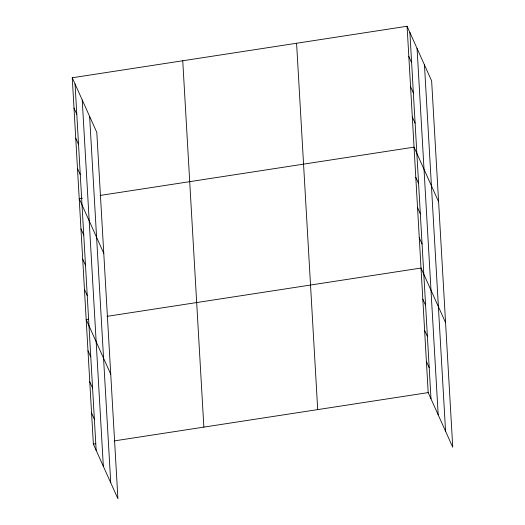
<?xml version="1.0" encoding="UTF-8"?>
<svg xmlns="http://www.w3.org/2000/svg" width="525" height="525" viewBox="0 0 525 525"><rect width="100%" height="100%" fill="white"/><g stroke="black" fill="none" stroke-linecap="round" stroke-linejoin="round"><path stroke-width="0.79" d="M72.253 77.766L96.803 132.398L117.915 498.75L93.365 444.117L72.253 77.766L407.085 26.25L431.635 80.883L452.747 447.234L428.197 392.602L407.085 26.25M82.418 198.168L79.216 198.66L103.773 253.293M100.039 195.457L414.048 147.144L438.605 201.777M88.587 319.187L86.185 319.561L110.736 374.194M107.002 316.352L421.017 268.039L445.574 322.672M93.365 444.117L95.767 443.75M114.181 440.915L428.197 392.602M408.824 56.477L411.62 62.698M410.57 86.697L413.365 92.918M412.309 116.924L415.104 123.145M415.793 177.371L418.589 183.593M417.533 207.592L420.328 213.813M419.278 237.818L422.074 244.04M422.815 299.178L425.611 305.406M424.607 330.323L427.402 336.545M426.405 361.462L429.201 367.684M73.992 107.993L76.788 114.214M75.731 138.213L78.527 144.434M77.477 168.44L80.272 174.661M80.962 228.887L83.757 235.108M82.701 259.107L85.496 265.328M84.446 289.334L87.242 295.555M87.977 350.7L90.779 356.921M89.775 381.839L92.571 388.06M91.567 412.978L94.362 419.199M424.456 64.91L445.567 431.255M417.06 48.444L438.172 414.796M409.881 32.471L430.992 398.823M296.586 43.253L317.704 409.598M182.746 60.769L203.857 427.114M89.624 116.425L110.736 482.777M82.228 99.967L103.34 466.312M75.049 83.987L96.16 450.338"/></g></svg>
